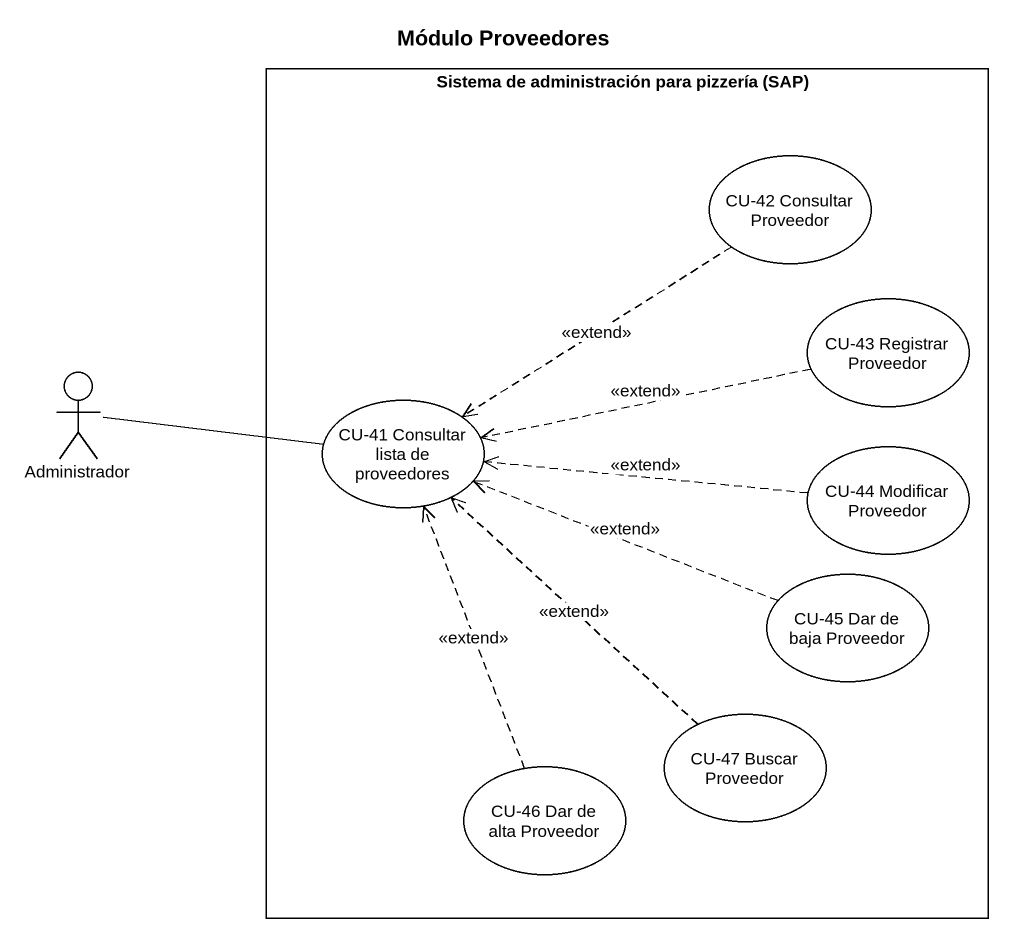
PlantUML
@startuml
title Módulo Proveedores
rectangle "Sistema de administración para pizzería (SAP)" as Sistema_de_administración {
  usecase "CU-42 Consultar Proveedor" as CU_42_Consultar_Proveedor
  usecase "CU-43 Registrar Proveedor" as CU_43_Registrar_Proveedor
  usecase "CU-41 Consultar lista de proveedores" as CU_41_Consultar_lista_de
  usecase "CU-44 Modificar Proveedor" as CU_44_Modificar_Proveedor
  usecase "CU-45 Dar de baja Proveedor" as CU_45_Dar_de_baja_Proveedor
  usecase "CU-46 Dar de alta Proveedor" as CU_46_Dar_de_alta_Proveedor
  usecase "CU-47 Buscar Proveedor" as CU_47_Buscar_Proveedor
}
actor Administrador
CU_42_Consultar_Proveedor ..> CU_41_Consultar_lista_de : <<extend>>
CU_43_Registrar_Proveedor .left.> CU_41_Consultar_lista_de : <<extend>>
Administrador -right- CU_41_Consultar_lista_de
CU_44_Modificar_Proveedor .left.> CU_41_Consultar_lista_de : <<extend>>
CU_45_Dar_de_baja_Proveedor .left.> CU_41_Consultar_lista_de : <<extend>>
CU_46_Dar_de_alta_Proveedor .up.> CU_41_Consultar_lista_de : <<extend>>
CU_47_Buscar_Proveedor .up.> CU_41_Consultar_lista_de : <<extend>>
@enduml
